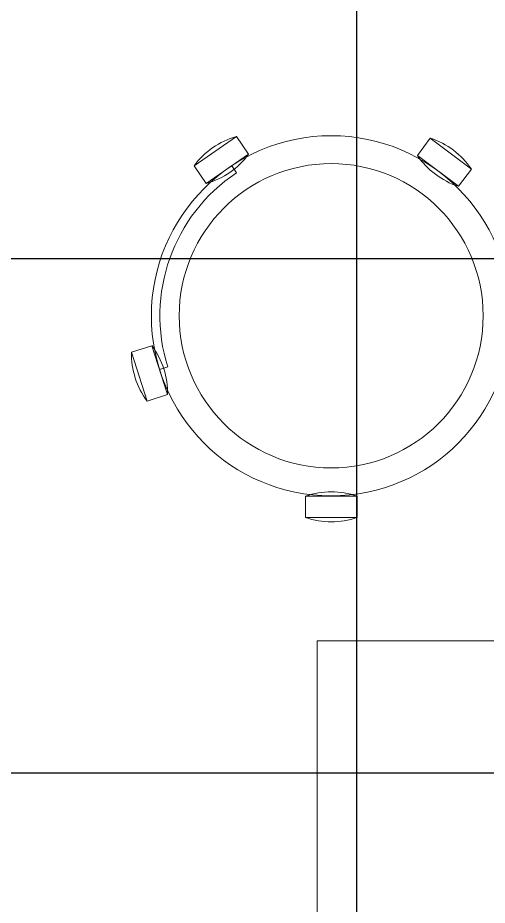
# Model space of a CAD drawing. Header units: inches. Extents: x -12418 to 472786, y -29325 to 19878.
# Drawn here: x 47604 to 48152, y -12154 to -11119 of the extents above; entities that cross this region are included whole.
import ezdxf

# ---------------------------------------------------------------- set-up
doc = ezdxf.new("R2010")
doc.units = ezdxf.units.IN
doc.header["$LTSCALE"] = 25
doc.header["$MEASUREMENT"] = 0
doc.linetypes.add('DASHDOT', pattern=[25.4, 12.7, -6.35, 0, -6.35])
doc.layers.get('0').update_dxf_attribs({"color": 8})
doc.layers.add('00-Ground Floor$0$False Ceiling', color=251, linetype='Continuous')
doc.layers.add('00-Ground Floor$0$LOADING', color=253, linetype='Continuous', lineweight=5)
doc.layers.add('E-LITE-CLNG-CNDT', color=6, linetype='DASHDOT', lineweight=35)

# ---------------------------------------------------------------- blocks, each defined once
blk = doc.blocks.new('00-Ground Floor$0$HF10037-P')
for p, q in [((0.2459, 0.134), (0.1859, 0.134)), ((0.1859, 0.134), (0.1859, 0.109)), ((0.2459, 0.134), (0.2459, 0.109)), ((0.2459, 0.109), (0.1859, 0.109)), ((0, 0), (-0.0142, -0.0583)), ((0, 0), (0.0243, -0.0059)), ((0.0243, -0.0059), (0.01, -0.0642)), ((0.4071, -0.0094), (0.431, -0.0018)), ((0.4071, -0.0094), (0.4255, -0.0665)), ((0.431, -0.0018), (0.4493, -0.0589)), ((0.4069, -0.0417), (0.4165, -0.0387)), ((-0.0142, -0.0583), (0.01, -0.0642)), ((0.4255, -0.0665), (0.4493, -0.0589)), ((0.0524, -0.2725), (0.0674, -0.2525)), ((0.0674, -0.2525), (0.1154, -0.2885)), ((0.3125, -0.2897), (0.362, -0.2558)), ((0.3761, -0.2764), (0.362, -0.2558)), ((0.3267, -0.268), (0.3323, -0.2763)), ((0.0524, -0.2725), (0.1004, -0.3085)), ((0.3266, -0.3103), (0.3761, -0.2764)), ((0.1004, -0.3085), (0.1154, -0.2885)), ((0.3266, -0.3103), (0.3125, -0.2897))]:
    blk.add_line(p, q)
for radius in [0.21, 0.1775]:
    blk.add_circle((0.2161, -0.1014), radius)
for centre, radius, start, end in [((0.2159, 0.0465), 0.0925, 71.0754, 108.9246), ((0.2159, 0.1965), 0.0925, 251.0754, 288.9246), ((0.0779, -0.0499), 0.0925, 147.3419, 185.1912), ((-0.0678, -0.0143), 0.0925, 327.3419, 5.1912), ((0.4996, -0.0113), 0.0925, 178.8412, 216.6904), ((0.3568, -0.057), 0.0925, 358.8412, 36.6904), ((0.2161, -0.1014), 0.2, 303.6037, 17.3657), ((0.0389, -0.3404), 0.0925, 34.1875, 72.0368), ((0.3867, -0.3449), 0.0925, 105.5121, 143.3614), ((0.1289, -0.2205), 0.0925, 214.1875, 252.0368), ((0.3019, -0.2212), 0.0925, 285.5121, 323.3614)]:
    blk.add_arc(centre, radius, start, end)
blk = doc.blocks.new('00-Ground Floor$0$A$Ce9e1c4c3')
at = {"layer": '00-Ground Floor$0$False Ceiling', "color": 254, "linetype": 'Continuous'}
for p, q in [((-52000, -12867.4), (-52000, -8847.4)), ((-55042.5, -11400), (-51182.1, -11400)), ((-55042.5, -12000), (-51182.1, -12000))]:
    blk.add_line(p, q, dxfattribs=at)
blk = doc.blocks.new('00-Ground Floor')
at = {"layer": '00-Ground Floor$0$LOADING', "elevation": 0}
blk.add_lwpolyline([(47953.8, -11846), (47953.8, -12776), (48803.8, -12776), (48803.8, -11846), (47953.8, -11846)], dxfattribs=at)
at = {"layer": '00-Ground Floor$0$False Ceiling', "color": 254}
blk.add_blockref('00-Ground Floor$0$A$Ce9e1c4c3', (100000, 0), dxfattribs=at)
at = {"layer": '00-Ground Floor$0$LOADING', "xscale": 1000, "yscale": 1000, "zscale": 1000, "rotation": 180}
blk.add_blockref('00-Ground Floor$0$HF10037-P', (48186.2, -11568.2, 0), dxfattribs=at)

msp = doc.modelspace()

# ---------------------------------------------------------------- block references
at = {"layer": 'E-LITE-CLNG-CNDT'}
msp.add_blockref('00-Ground Floor', (0, 0), dxfattribs=at)

doc.saveas('drawing.dxf')
